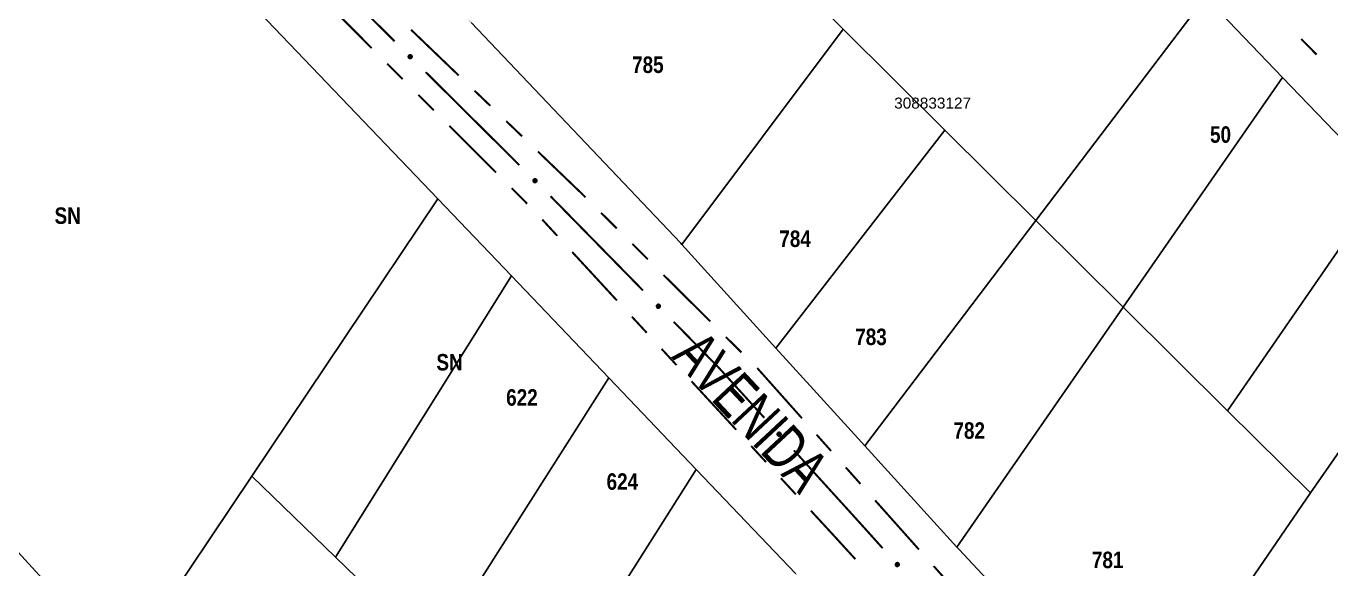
# Model space of a CAD drawing. Extents: x 201549 to 203722, y 4857623 to 4859778.
# Drawn here: x 202361.1 to 202479.7, y 4859306.4 to 4859355.8 of the extents above; entities that cross this region are included whole.
import ezdxf
from ezdxf.enums import TextEntityAlignment as Align

# ---------------------------------------------------------------- set-up
doc = ezdxf.new("R2010")
doc.units = 0
doc.header["$LTSCALE"] = 1.5
doc.header["$MEASUREMENT"] = 0
for name, color, linetype in [('CD-MALHA-LOTES', 40, 'CONTINUOUS'), ('CD_TXT_QUADRA', 1, 'CONTINUOUS'), ('RU-QUADRAS', 6, 'CONTINUOUS'), ('SV-EIXO-RUA-N-PAV', 6, 'CONTINUOUS'), ('SV-RUA-NAO-PAV-S-GUIA-C-GUIA', 7, 'CONTINUOUS'), ('SV-TXT-RUA-N-PAV-S-GUIA-C-GUIA', 7, 'CONTINUOUS'), ('Th_NmrPort', 1, 'CONTINUOUS')]:
    doc.layers.add(name, color=color, linetype=linetype)
doc.styles.add('ARIAL', font='ARIAL.TTF')
doc.styles.add('MONOTXT', font='ARIAL.TTF', dxfattribs={"height": 0.2})
doc.styles.get("Standard").update_dxf_attribs({"font": 'swisscbo.ttf'})

msp = doc.modelspace()

# ---------------------------------------------------------------- linework, layer by layer
at = {"layer": 'CD-MALHA-LOTES', "linetype": 'Continuous'}
for p, q in [((202359.63, 4859380.78), (202398.51, 4859340.06)), ((202435.37, 4859355.47), (202424.11, 4859366.72)), ((202468.31, 4859358.4), (202452.89, 4859338.08)), ((202475.31, 4859351.09), (202468.31, 4859358.4)), ((202401.56, 4859356.07), (202420.6, 4859336)), ((202435.37, 4859355.47), (202420.7, 4859335.89)), ((202444.63, 4859346.28), (202435.37, 4859355.47)), ((202460.84, 4859330.2), (202475.31, 4859351.09)), ((202484.57, 4859341.43), (202475.31, 4859351.09)), ((202444.63, 4859346.28), (202429.26, 4859326.47)), ((202452.89, 4859338.08), (202444.63, 4859346.28)), ((202470.32, 4859320.78), (202484.57, 4859341.43)), ((202398.51, 4859340.06), (202381.59, 4859314.84)), ((202405.2, 4859333.05), (202398.51, 4859340.06)), ((202452.89, 4859338.08), (202437.34, 4859317.59)), ((202452.89, 4859338.08), (202460.84, 4859330.2)), ((202369.96, 4859297.49), (202334.2, 4859336.31)), ((202420.6, 4859336), (202420.7, 4859335.89)), ((202420.7, 4859335.89), (202429.26, 4859326.47)), ((202389.22, 4859307.46), (202405.2, 4859333.05)), ((202414.05, 4859323.78), (202405.2, 4859333.05)), ((202460.84, 4859330.2), (202445.72, 4859308.38)), ((202460.84, 4859330.2), (202470.32, 4859320.78)), ((202429.26, 4859326.47), (202437.34, 4859317.59)), ((202398.18, 4859298.78), (202414.05, 4859323.78)), ((202422, 4859315.44), (202414.05, 4859323.78)), ((202477.87, 4859313.3), (202470.32, 4859320.78)), ((202437.34, 4859317.59), (202445.72, 4859308.38)), ((202480.49, 4859317.11), (202477.87, 4859313.3)), ((202406.41, 4859290.82), (202422, 4859315.44)), ((202431.07, 4859305.95), (202422, 4859315.44)), ((202381.59, 4859314.84), (202369.96, 4859297.49)), ((202389.22, 4859307.46), (202381.59, 4859314.84)), ((202469.49, 4859301.1), (202477.87, 4859313.3)), ((202445.72, 4859308.38), (202445.91, 4859308.17)), ((202393.22, 4859303.59), (202389.22, 4859307.46)), ((202445.91, 4859308.17), (202462.32, 4859290.68))]:
    msp.add_line(p, q, dxfattribs=at)
at = {"layer": 'RU-QUADRAS', "linetype": 'Continuous'}
for points in [[(202398.92, 4859449.28, 0.01, 0.01, 0), (202422.78, 4859490.87, 0.01, 0.01, 0), (202431.6, 4859503.85, 0.01, 0.01, 0.025706591), (202459.39, 4859473.18, 0.01, 0.01, 0), (202458.41, 4859471.92, 0.01, 0.01, 0), (202466.87, 4859463.9, 0.01, 0.01, 0), (202466.09, 4859462.94, 0.01, 0.01, -0.0087187584), (202520.78, 4859404.57, 0.01, 0.01, 0), (202522.82, 4859406.83, 0.01, 0.01, 0), (202525.95, 4859403.58, 0.01, 0.01, 0), (202522.53, 4859399.73, 0.01, 0.01, 0), (202542.98, 4859379.07, 0.01, 0.01, 0), (202513.69, 4859325.42, 0.01, 0.01, 0.0056296423)], [(202365.35, 4859390.49, 0.01, 0.01, 0), (202390.93, 4859435.61, 0.01, 0.01, -0.0406999133), (202414.72, 4859414.28, 0.01, 0.01, 0), (202507.8, 4859317.21, 0.01, 0.01, 0), (202481.27, 4859270.49, 0.01, 0.01, -0.0078169906), (202420.6, 4859336, 0.01, 0.01, 0), (202401.56, 4859356.07, 0.01, 0.01, 0)], [(202334.2, 4859336.31, 0.01, 0.01, 0), (202359.63, 4859380.78, 0.01, 0.01, 0), (202431.07, 4859305.95, 0.01, 0.01, 0), (202473.24, 4859258.37, 0.01, 0.01, 0), (202504.96, 4859225.34, 0.01, 0.01, 0), (202609.09, 4859113.89, 0.01, 0.01, 0), (202649.91, 4859068.53, 0.01, 0.01, 0), (202690.97, 4859026.08, 0.01, 0.01, 0), (202707.86, 4859007.86, 0.01, 0.01, 0), (202732.76, 4858982.37, 0.01, 0.01, 0), (202786.51, 4858923.72, 0.01, 0.01, 0), (202817.55, 4858891.17, 0.01, 0.01, 0), (202785.28, 4858854.63, 0.01, 0.01, 0), (202645.57, 4859005.19, 0.01, 0.01, 0), (202637.52, 4859012.98, 0.01, 0.01, 0), (202489.97, 4859168.83, 0.01, 0.01, 0), (202473.82, 4859188.57, 0.01, 0.01, 0.0163932161), (202447.13, 4859214.72, 0.01, 0.01, -0.0030039758)]]:
    msp.add_lwpolyline(points, format="xyseb", close=True, dxfattribs=at)
at = {"layer": 'SV-EIXO-RUA-N-PAV', "const_width": 0.18}
for points in [[(202394.579342, 4859354.380264), (202388.90257, 4859360.01713)], [(202405.932888, 4859343.106533), (202397.417729, 4859351.561831)], [(202417.168089, 4859331.71517), (202408.764348, 4859340.281216)], [(202424.116251, 4859324.632817), (202419.969336, 4859328.859822)], [(202424.169045, 4859324.574758), (202424.116251, 4859324.632817)], [(202428.205638, 4859320.135623), (202424.169045, 4859324.574758)], [(202436.413733, 4859311.108993), (202430.896701, 4859317.1762)], [(202436.948857, 4859310.515024), (202436.413733, 4859311.108993)], [(202438.956894, 4859308.286171), (202436.948857, 4859310.515024)]]:
    msp.add_lwpolyline(points, dxfattribs=at)
at = {"layer": 'SV-EIXO-RUA-N-PAV'}
for points in [[(202396.022927, 4859352.791696), (202395.974026, 4859352.790831), (202395.931822, 4859352.800087), (202395.898843, 4859352.817938), (202395.873813, 4859352.841312), (202395.8509, 4859352.868108), (202395.83376, 4859352.900221), (202395.822631, 4859352.940077), (202395.821418, 4859352.989125), (202395.833741, 4859353.031737), (202395.849513, 4859353.065005), (202395.872383, 4859353.092508), (202395.898787, 4859353.114331), (202395.932733, 4859353.131032), (202395.973233, 4859353.141916), (202396.022583, 4859353.141941), (202396.063897, 4859353.132584), (202396.095342, 4859353.114479), (202396.122846, 4859353.091312), (202396.14591, 4859353.063675), (202396.162554, 4859353.032055), (202396.173439, 4859352.991258), (202396.172819, 4859352.94255), (202396.163956, 4859352.901237), (202396.146298, 4859352.869546), (202396.12288, 4859352.842982), (202396.096283, 4859352.819674), (202396.06472, 4859352.8011), (202396.022927, 4859352.791696)], [(202407.376472, 4859341.517965), (202407.327571, 4859341.5171), (202407.285367, 4859341.526356), (202407.252388, 4859341.544207), (202407.227358, 4859341.567581), (202407.204445, 4859341.594377), (202407.187305, 4859341.62649), (202407.176176, 4859341.666346), (202407.174963, 4859341.715394), (202407.187286, 4859341.758006), (202407.203058, 4859341.791274), (202407.225928, 4859341.818777), (202407.252332, 4859341.840599), (202407.286278, 4859341.857301), (202407.326779, 4859341.868185), (202407.376128, 4859341.86821), (202407.417442, 4859341.858853), (202407.448887, 4859341.840748), (202407.476391, 4859341.817581), (202407.499455, 4859341.789944), (202407.516099, 4859341.758324), (202407.526984, 4859341.717527), (202407.526364, 4859341.668819), (202407.517501, 4859341.627506), (202407.499843, 4859341.595815), (202407.476425, 4859341.569251), (202407.449828, 4859341.545943), (202407.418265, 4859341.527369), (202407.376472, 4859341.517965)], [(202418.590754, 4859330.107841), (202418.541846, 4859330.107616), (202418.499766, 4859330.117423), (202418.467024, 4859330.135705), (202418.442303, 4859330.159404), (202418.419742, 4859330.186498), (202418.403024, 4859330.218833), (202418.392417, 4859330.258831), (202418.391847, 4859330.307891), (202418.404727, 4859330.350337), (202418.420933, 4859330.383397), (202418.444161, 4859330.410597), (202418.470848, 4859330.432073), (202418.50501, 4859330.448328), (202418.545649, 4859330.458681), (202418.594995, 4859330.458061), (202418.636183, 4859330.448163), (202418.667389, 4859330.429648), (202418.694586, 4859330.406123), (202418.717287, 4859330.378186), (202418.733516, 4859330.346351), (202418.743865, 4859330.305415), (202418.742608, 4859330.256719), (202418.733205, 4859330.215526), (202418.715134, 4859330.184069), (202418.69137, 4859330.157814), (202418.66447, 4859330.134856), (202418.632666, 4859330.116697), (202418.590754, 4859330.107841)], [(202429.566389, 4859318.47555), (202429.517508, 4859318.477178), (202429.47583, 4859318.488573), (202429.443803, 4859318.508082), (202429.419998, 4859318.5327), (202429.39848, 4859318.56063), (202429.382998, 4859318.593575), (202429.373915, 4859318.633946), (202429.375204, 4859318.682992), (202429.389682, 4859318.72492), (202429.407129, 4859318.757342), (202429.431371, 4859318.783643), (202429.458853, 4859318.804092), (202429.493606, 4859318.819042), (202429.534608, 4859318.827847), (202429.583895, 4859318.825358), (202429.624678, 4859318.813907), (202429.65516, 4859318.794223), (202429.681447, 4859318.769685), (202429.703073, 4859318.740908), (202429.718084, 4859318.708481), (202429.726876, 4859318.667182), (202429.723774, 4859318.618569), (202429.712817, 4859318.577762), (202429.693567, 4859318.547012), (202429.668826, 4859318.521676), (202429.641076, 4859318.499753), (202429.608606, 4859318.482812), (202429.566389, 4859318.47555)], [(202440.309974, 4859306.61984), (202440.2611, 4859306.621693), (202440.219475, 4859306.63328), (202440.187539, 4859306.652936), (202440.163847, 4859306.677664), (202440.142459, 4859306.705693), (202440.127129, 4859306.738709), (202440.118232, 4859306.779121), (202440.119747, 4859306.828161), (202440.134419, 4859306.870022), (202440.152015, 4859306.902363), (202440.176378, 4859306.928552), (202440.203954, 4859306.948874), (202440.238775, 4859306.963663), (202440.279818, 4859306.97228), (202440.329092, 4859306.969563), (202440.369823, 4859306.957924), (202440.400213, 4859306.9381), (202440.426387, 4859306.91344), (202440.44788, 4859306.884564), (202440.462741, 4859306.852068), (202440.471342, 4859306.810729), (202440.468016, 4859306.762131), (202440.456871, 4859306.721375), (202440.43748, 4859306.690714), (202440.412622, 4859306.665492), (202440.384771, 4859306.643698), (202440.352224, 4859306.626906), (202440.309974, 4859306.61984)]]:
    msp.add_lwpolyline(points, close=True, dxfattribs=at)
for points in [[(202396.06472, 4859352.8011), (202395.821418, 4859352.989125)], [(202396.022927, 4859352.791696), (202395.822631, 4859352.940077)], [(202396.044494, 4859352.798267), (202395.825851, 4859352.963453)], [(202396.077245, 4859352.81382), (202395.830522, 4859353.006888)], [(202395.996271, 4859352.792307), (202395.83374, 4859352.915237)], [(202396.096283, 4859352.819674), (202395.833741, 4859353.031737)], [(202395.974026, 4859352.790831), (202395.83376, 4859352.900221)], [(202396.106122, 4859352.833219), (202395.843901, 4859353.043601)], [(202395.949945, 4859352.796003), (202395.849307, 4859352.878627)], [(202396.12288, 4859352.842982), (202395.849513, 4859353.065005)], [(202395.931822, 4859352.800087), (202395.8509, 4859352.868108)], [(202396.13305, 4859352.858401), (202395.864037, 4859353.079372)], [(202396.146298, 4859352.869546), (202395.872383, 4859353.092508)], [(202396.153206, 4859352.888383), (202395.88808, 4859353.101649)], [(202396.163956, 4859352.901237), (202395.898787, 4859353.114331)], [(202396.167553, 4859352.924134), (202395.919855, 4859353.120093)], [(202396.172819, 4859352.94255), (202395.932733, 4859353.131032)], [(202396.169326, 4859352.968524), (202395.955504, 4859353.134692)], [(202396.173439, 4859352.991258), (202395.973233, 4859353.141916)], [(202396.162412, 4859353.013848), (202396.00374, 4859353.136792)], [(202396.162554, 4859353.032055), (202396.022583, 4859353.141941)], [(202396.150705, 4859353.050472), (202396.048137, 4859353.133089)], [(202396.14591, 4859353.063675), (202396.063897, 4859353.132584)], [(202407.418265, 4859341.527369), (202407.174963, 4859341.715394)], [(202407.376472, 4859341.517965), (202407.176176, 4859341.666346)], [(202407.398039, 4859341.524535), (202407.179396, 4859341.689722)], [(202407.43079, 4859341.540089), (202407.184067, 4859341.733157)], [(202407.349817, 4859341.518576), (202407.187285, 4859341.641506)], [(202407.449828, 4859341.545943), (202407.187286, 4859341.758006)], [(202407.327571, 4859341.5171), (202407.187305, 4859341.62649)], [(202407.459667, 4859341.559488), (202407.197446, 4859341.76987)], [(202407.30349, 4859341.522272), (202407.202852, 4859341.604896)], [(202407.476425, 4859341.569251), (202407.203058, 4859341.791274)], [(202407.285367, 4859341.526356), (202407.204445, 4859341.594377)], [(202407.486595, 4859341.58467), (202407.217582, 4859341.805641)], [(202407.499843, 4859341.595815), (202407.225928, 4859341.818777)], [(202407.506751, 4859341.614652), (202407.241625, 4859341.827918)], [(202407.517501, 4859341.627506), (202407.252332, 4859341.840599)], [(202407.521098, 4859341.650403), (202407.273401, 4859341.846362)], [(202407.526364, 4859341.668819), (202407.286278, 4859341.857301)], [(202407.522871, 4859341.694793), (202407.309049, 4859341.860961)], [(202407.526984, 4859341.717527), (202407.326779, 4859341.868185)], [(202407.515957, 4859341.740117), (202407.357285, 4859341.863061)], [(202407.516099, 4859341.758324), (202407.376128, 4859341.86821)], [(202407.50425, 4859341.776741), (202407.401682, 4859341.859358)], [(202407.499455, 4859341.789944), (202407.417442, 4859341.858853)], [(202418.632666, 4859330.116697), (202418.391847, 4859330.307891)], [(202418.590754, 4859330.107841), (202418.392417, 4859330.258831)], [(202418.612405, 4859330.114128), (202418.395943, 4859330.282163)], [(202418.645357, 4859330.129252), (202418.401182, 4859330.325533)], [(202418.541846, 4859330.107616), (202418.403024, 4859330.218833)], [(202418.564109, 4859330.108801), (202418.4032, 4859330.233848)], [(202418.66447, 4859330.134856), (202418.404727, 4859330.350337)], [(202418.674486, 4859330.148271), (202418.415041, 4859330.362067)], [(202418.517834, 4859330.113103), (202418.418287, 4859330.197037)], [(202418.499766, 4859330.117423), (202418.419742, 4859330.186498)], [(202418.69137, 4859330.157814), (202418.420933, 4859330.383397)], [(202418.70174, 4859330.173098), (202418.435643, 4859330.397572)], [(202418.715134, 4859330.184069), (202418.444161, 4859330.410597)], [(202418.722288, 4859330.202814), (202418.459976, 4859330.419532)], [(202418.733205, 4859330.215526), (202418.470848, 4859330.432073)], [(202418.737101, 4859330.238374), (202418.49199, 4859330.437559)], [(202418.742608, 4859330.256719), (202418.50501, 4859330.448328)], [(202418.739456, 4859330.282737), (202418.527827, 4859330.45169)], [(202418.743865, 4859330.305415), (202418.545649, 4859330.458681)], [(202418.733136, 4859330.328148), (202418.576086, 4859330.453158)], [(202418.733516, 4859330.346351), (202418.594995, 4859330.458061)], [(202418.721908, 4859330.364922), (202418.620431, 4859330.448874)], [(202418.717287, 4859330.378186), (202418.636183, 4859330.448163)], [(202429.566389, 4859318.47555), (202429.373915, 4859318.633946)], [(202429.608606, 4859318.482812), (202429.375204, 4859318.682992)], [(202429.588263, 4859318.481013), (202429.378322, 4859318.657127)], [(202429.517508, 4859318.477178), (202429.382998, 4859318.593575)], [(202429.539799, 4859318.477519), (202429.383744, 4859318.608572)], [(202429.621763, 4859318.494877), (202429.385201, 4859318.700268)], [(202429.641076, 4859318.499753), (202429.389682, 4859318.72492)], [(202429.493721, 4859318.483571), (202429.397425, 4859318.571216)], [(202429.47583, 4859318.488573), (202429.39848, 4859318.56063)], [(202429.651592, 4859318.512779), (202429.400433, 4859318.736251)], [(202429.668826, 4859318.521676), (202429.407129, 4859318.757342)], [(202429.679768, 4859318.536556), (202429.422366, 4859318.770949)], [(202429.693567, 4859318.547012), (202429.431371, 4859318.783643)], [(202429.701426, 4859318.565472), (202429.447513, 4859318.791972)], [(202429.712817, 4859318.577762), (202429.458853, 4859318.804092)], [(202429.717577, 4859318.600445), (202429.480187, 4859318.808773)], [(202429.723774, 4859318.618569), (202429.493606, 4859318.819042)], [(202429.72161, 4859318.644687), (202429.516534, 4859318.821536)], [(202429.726876, 4859318.667182), (202429.534608, 4859318.827847)], [(202429.717015, 4859318.690305), (202429.564814, 4859318.821175)], [(202429.718084, 4859318.708481), (202429.583895, 4859318.825358)], [(202429.707189, 4859318.727478), (202429.608965, 4859318.815215)], [(202429.703073, 4859318.740908), (202429.624678, 4859318.813907)], [(202440.309974, 4859306.61984), (202440.118232, 4859306.779121)], [(202440.352224, 4859306.626906), (202440.119747, 4859306.828161)], [(202440.331872, 4859306.625201), (202440.122746, 4859306.802282)], [(202440.2611, 4859306.621693), (202440.127129, 4859306.738709)], [(202440.283393, 4859306.621931), (202440.127944, 4859306.753703)], [(202440.365436, 4859306.638911), (202440.129824, 4859306.845391)], [(202440.384771, 4859306.643698), (202440.134419, 4859306.870022)], [(202440.237343, 4859306.628196), (202440.141452, 4859306.716284)], [(202440.219475, 4859306.63328), (202440.142459, 4859306.705693)], [(202440.395347, 4859306.656675), (202440.145222, 4859306.881303)], [(202440.412622, 4859306.665492), (202440.152015, 4859306.902363)], [(202440.423633, 4859306.680322), (202440.167314, 4859306.9159)], [(202440.43748, 4859306.690714), (202440.176378, 4859306.928552)], [(202440.445424, 4859306.709137), (202440.192558, 4859306.936806)], [(202440.456871, 4859306.721375), (202440.203954, 4859306.948874)], [(202440.461735, 4859306.744036), (202440.22531, 4859306.953457)], [(202440.468016, 4859306.762131), (202440.238775, 4859306.963663)], [(202440.465973, 4859306.788259), (202440.261715, 4859306.966052)], [(202440.471342, 4859306.810729), (202440.279818, 4859306.97228)], [(202440.461588, 4859306.833897), (202440.309993, 4859306.965468)], [(202440.462741, 4859306.852068), (202440.329092, 4859306.969563)], [(202440.451934, 4859306.871115), (202440.354115, 4859306.959304)], [(202440.44788, 4859306.884564), (202440.369823, 4859306.957924)]]:
    msp.add_lwpolyline(points, dxfattribs=at)
at = {"layer": 'SV-RUA-NAO-PAV-S-GUIA-C-GUIA', "const_width": 0.18}
for points in [[(202388.260026, 4859357.996251), (202392.500207, 4859353.751151)], [(202396.077386, 4859355.422036), (202400.406095, 4859351.267246)], [(202478.41654, 4859353.163026), (202477.013435, 4859354.588261)], [(202393.913601, 4859352.336118), (202395.326994, 4859350.921085)], [(202401.848998, 4859349.882316), (202403.291901, 4859348.497386)], [(202396.740388, 4859349.506052), (202398.153781, 4859348.091019)], [(202399.567175, 4859346.675985), (202403.807355, 4859342.430886)], [(202404.734804, 4859347.112456), (202406.177706, 4859345.727526)], [(202407.620609, 4859344.342596), (202411.227867, 4859340.880272)], [(202405.220749, 4859341.015853), (202406.634142, 4859339.60082)], [(202411.227867, 4859340.880272), (202411.589143, 4859340.533511)], [(202411.589143, 4859340.533511), (202411.943101, 4859340.181444)], [(202408.015841, 4859338.155358), (202409.372095, 4859336.685469)], [(202413.361098, 4859338.771023), (202414.779095, 4859337.360603)], [(202416.197091, 4859335.950183), (202417.615088, 4859334.539763)], [(202410.728349, 4859335.21558), (202414.797112, 4859330.805912)], [(202419.033085, 4859333.129342), (202423.287075, 4859328.898081)], [(202416.153366, 4859329.336022), (202417.50962, 4859327.866133)], [(202424.705071, 4859327.487661), (202426.123068, 4859326.077241)], [(202418.865874, 4859326.396243), (202420.222128, 4859324.926354)], [(202427.541065, 4859324.66682), (202427.630313, 4859324.578049)], [(202427.630313, 4859324.578049), (202431.621921, 4859320.098421)], [(202421.578382, 4859323.456465), (202425.647144, 4859319.046796)], [(202432.952457, 4859318.605212), (202434.282993, 4859317.112002)], [(202427.003398, 4859317.576907), (202428.359653, 4859316.107018)], [(202435.613528, 4859315.618793), (202436.944064, 4859314.125584)], [(202429.715907, 4859314.637128), (202431.072161, 4859313.167239)], [(202438.2746, 4859312.632374), (202442.266208, 4859308.152746)], [(202432.428415, 4859311.69735), (202433.784669, 4859310.22746)], [(202433.784669, 4859310.22746), (202434.45937, 4859309.496229)], [(202434.45937, 4859309.496229), (202436.485362, 4859307.276838)], [(202443.596744, 4859306.659537), (202444.92728, 4859305.166327)]]:
    msp.add_lwpolyline(points, dxfattribs=at)

# ---------------------------------------------------------------- texts
at = {"layer": 'CD_TXT_QUADRA', "color": 7, "linetype": 'Continuous', "style": 'MONOTXT'}
msp.add_text('308833127', height=1, dxfattribs=at).set_placement((202440.01, 4859348.25))
at = {"layer": 'SV-TXT-RUA-N-PAV-S-GUIA-C-GUIA', "style": 'ARIAL', "width": 0.7}
msp.add_text('AVENIDA', height=4, rotation=313, dxfattribs=at).set_placement((202419.707491, 4859325.634407))
at = {"layer": 'Th_NmrPort', "color": 1}
for s, p in [('785', (202416.178554, 4859352.237271)), ('50', (202468.728554, 4859345.887271)), ('SN', (202363.668554, 4859338.517271)), ('784', (202429.568554, 4859336.417271)), ('783', (202436.468554, 4859327.497271)), ('SN', (202398.388554, 4859325.187271)), ('622', (202404.728554, 4859321.987271)), ('782', (202445.398554, 4859318.977271)), ('624', (202413.858554, 4859314.337271)), ('781', (202457.988554, 4859307.217271))]:
    msp.add_text(s, height=1.5, dxfattribs=at).set_placement(p, align=Align.MIDDLE_LEFT)

doc.saveas('drawing.dxf')
